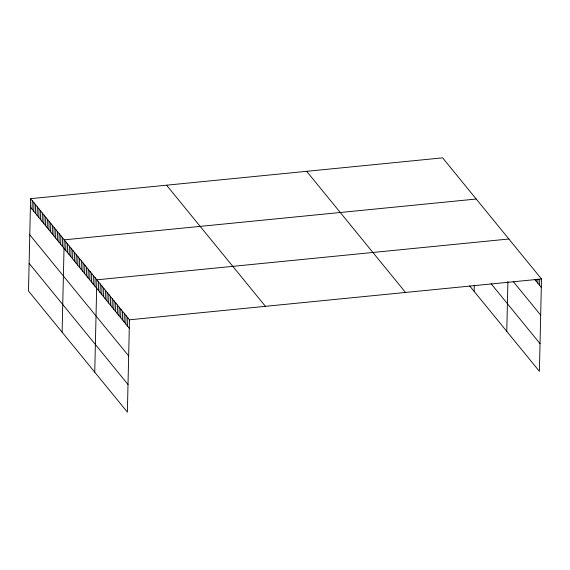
<?xml version="1.0" encoding="UTF-8"?>
<svg xmlns="http://www.w3.org/2000/svg" width="570" height="570" viewBox="0 0 570 570"><rect width="100%" height="100%" fill="white"/><g stroke="black" fill="none" stroke-linecap="round" stroke-linejoin="round"><path stroke-width="0.85" d="M30.595 198.666L28.5 291.021L127.381 412.153L129.476 319.798L30.595 198.666L442.619 157.847L541.5 278.979L539.405 371.334L469.659 285.898M32.084 209.19L32.276 200.726M33.765 211.249L33.958 202.785M35.447 213.308L35.639 204.844M37.128 215.367L37.321 206.903M38.81 217.427L39.002 208.962M40.491 219.486L40.684 211.021M42.173 221.545L42.365 213.08M43.854 223.604L44.047 215.139M45.529 225.663L45.721 217.198M47.21 227.722L47.403 219.258M48.892 229.781L49.084 221.317M50.573 231.84L50.766 223.376M52.255 233.899L52.447 225.435M53.936 235.959L54.129 227.494M55.618 238.018L55.81 229.553M57.299 240.077L57.492 231.612M58.981 242.136L59.173 233.671M60.662 244.195L60.855 235.731M62.344 246.254L62.536 237.79M62.116 332.21L64.218 239.849L476.242 199.03M65.742 250.415L65.935 241.951M67.46 252.524L67.652 244.06M69.177 254.626L69.369 246.162M70.894 256.728L71.086 248.263M72.611 258.837L72.803 250.373M74.328 260.939L74.52 252.474M76.045 263.041L76.237 254.576M77.762 265.143L77.955 256.678M79.479 267.252L79.672 258.787M81.197 269.353L81.389 260.889M82.914 271.455L83.106 262.991M84.631 273.557L84.823 265.1M86.348 275.666L86.54 267.202M88.065 277.768L88.257 269.304M89.782 279.87L89.975 271.406M91.499 281.979L91.692 273.514M93.216 284.081L93.409 275.616M94.934 286.183L95.126 277.718M94.748 372.182L96.843 279.82L508.868 239.001M98.368 290.394L98.56 281.929M100.085 292.495L100.277 284.031M101.802 294.597L101.994 286.133M103.519 296.699L103.712 288.242M105.236 298.808L105.429 290.344M106.953 300.91L107.146 292.446M108.678 303.012L108.863 294.548M110.395 305.121L110.587 296.656M112.112 307.223L112.304 298.758M113.829 309.325L114.021 300.86M115.546 311.427L115.739 302.962M117.263 313.536L117.456 305.071M118.98 315.637L119.173 307.173M120.698 317.739L120.89 309.275M122.415 319.841L122.607 311.384M124.132 321.95L124.324 313.486M125.849 324.052L126.041 315.588M127.566 326.154L127.758 317.69M474.147 291.391L474.283 285.235M506.773 331.362L507.906 281.487M536.156 281.131L536.192 279.435M537.873 283.233L537.966 279.001M539.591 285.335L539.726 279.414M129.476 319.798L541.5 278.979M534.867 279.549L541.308 287.437M513.199 281.466L540.681 315.125M491.091 283.689L540.032 343.646M306.653 171.314L405.534 292.446M166.561 185.193L265.442 306.325M30.402 207.131L129.283 328.263M29.775 234.819L128.656 355.944M29.127 263.34L128.008 384.472"/></g></svg>
